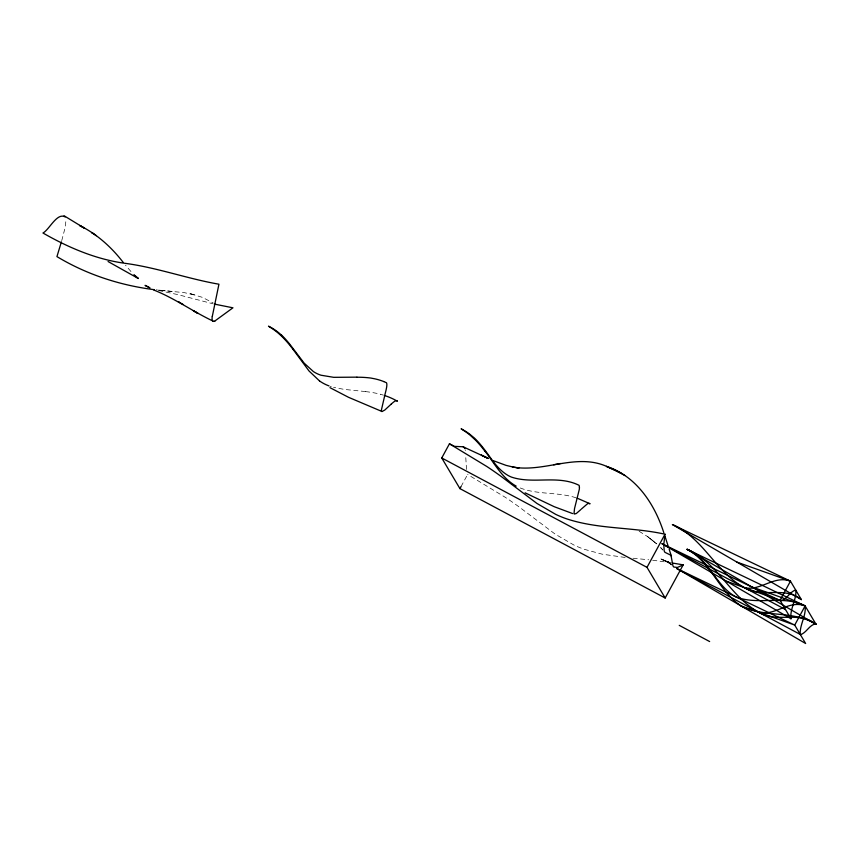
<?xml version="1.0" encoding="UTF-8"?>
<svg xmlns="http://www.w3.org/2000/svg" width="859" height="859" viewBox="0 0 859 859"><rect width="100%" height="100%" fill="white"/><g stroke="black" fill="none" stroke-linecap="round" stroke-linejoin="round"><path stroke-width="0.64" stroke-dasharray="4.29 3.22" d="M61.751 240.617L65.123 227.667L65.982 220.108M461.025 486.602L467.618 474.469L467.393 473.545M190.172 293.671L195.691 295.238L184.352 292.651L159.366 290.213L165.39 290.847M172.272 291.448L156.274 289.805M633.019 558.232L648.728 559.778M625.169 557.47L602.148 554.173L584.141 549.266A112.583 111.595 -30.7 0 1 574.005 545.089L555.15 534.115L519.953 507.551A368.318 365.096 -30.7 0 0 504.942 497.114L467.618 474.469M365.472 391.554L344.255 389.406L333.539 387.355M652.625 560.208L668.656 562.409M158.346 290.095L160.923 290.428L158.55 290.117M158.754 290.503L177.985 294.648L212.849 303.753M190.902 293.864L202.552 297.418L213.118 302.948M380.612 394.335L381.761 394.646A81.959 74.991 -70.6 0 1 383.458 395.161M669.913 562.516L661.226 559.316L670.278 563.117L660.625 558.726L670.031 562.742M576.067 497.801C557.319 491.595 536.574 495.192 518.331 487.193M330.146 386.325L331.273 386.69M670.117 562.763L664.404 560.497L671.717 564.578M667.851 562.42L668.603 562.838L663.803 559.8L671.867 565.007M639.128 531.259L648.051 536.896L657.049 544.166L647.375 536.424L656.469 543.607M670.943 564.374L666.777 561.002L671.115 564.674M662.923 550.039L660.614 547.57L662.225 549.298M661.194 548.182L662.708 549.846M130.965 271.541L125.5 265.173M465.202 449.858L465.342 450.599M466.512 469.486L465.632 455.077M365.462 391.597A132.479 121.205 -70.5 0 1 380.634 394.26"/><path stroke-width="1.29" d="M212.334 316.241L218.938 284.211C187.112 278.681 156.574 267.417 124.448 263.241C95.413 259.139 68.237 247.478 42.95 233.004C49.199 229.944 56.973 212.13 65.187 216.94M683.184 564.868L665.177 598.014L459.93 488.621L441.751 457.976L449.44 443.813L486.763 466.458A368.318 365.096 -30.7 0 1 501.774 476.895L536.972 503.46L555.827 514.434A112.583 111.595 -30.7 0 0 565.963 518.611C597.907 529.423 632.31 526.911 665.006 534.212L663.792 544.466L664.179 550.769A187.552 21.185 -61.9 0 0 664.963 552.326L670.976 555.279L672.919 565.737A187.552 21.185 -61.9 0 0 673.832 567.047L677.429 567.455L683.184 564.868L672.028 562.967M61.386 241.873L56.941 256.605C86.705 274.526 120.013 285.36 154.416 289.698M459.93 488.621L461.025 486.602M665.177 598.014L647.01 567.359L665.006 534.212M790.978 618.77C789.711 609.106 796.422 600.011 795.917 590.391L795.477 590.058C789.593 591.958 786.79 599.7 780.573 600.817L662.031 543.747L790.978 618.77L780.047 600.334L790.452 581.167L672.436 524.581L801.383 599.614L790.452 581.167L736.915 562.097M676.699 568.486L800.62 634.618C806.504 632.718 809.307 624.976 815.524 623.87L816.05 624.343L687.103 549.32C709.126 558.769 715.354 585.494 735.701 596.78C757.874 605.724 783.344 594.611 805.119 605.906L794.715 625.073L805.645 643.509L676.699 568.486L794.715 625.073L741.167 605.992C718.865 591.421 711.134 562.14 687.103 549.32L805.119 605.906L816.05 624.343C793.394 609.869 764.499 618.072 741.167 605.992M581.285 509.129L587.277 503.975A89.54 10.093 -61.9 0 1 588.887 503.363L590.069 503.793L577.184 498.166M580.598 509.784L576.292 513.521L574.36 514.058A45.355 5.122 -61.9 0 1 574.016 513.467L574.521 508.625L579.277 489.49A89.057 10.093 -61.9 0 0 579.438 487.418M391.35 403.966L384.768 410.065L382.04 411.515L348.529 397.298L329.963 387.656M215.072 320.847L232.939 307.812L214.267 304.065M663.814 532.73C654.762 504.373 636.476 476.294 606.926 466.512C576.078 452.682 544.026 472.879 512.501 466.974L513.489 467.156L506.058 465.374L493.528 460.757M553.636 464.762L560.573 463.495M356.936 377.155L333.679 377.326L321.008 375.222A47.9 38.419 -56.3 0 1 313.417 371.593L304.183 363.174L290.675 345.382A132.329 106.129 -56.3 0 0 281.634 335.182M512.501 466.974L519.019 468.015L516.764 467.64M672.436 524.581C703.145 537.702 715.644 572.148 744.356 587.62C760.247 591.518 774.356 574.854 790.452 581.167M687.103 549.32C717.813 562.441 730.311 596.887 759.023 612.36C774.915 616.257 789.024 599.582 805.119 605.906C806.386 615.57 799.675 624.665 800.18 634.286M572.609 513.564L554.205 506.692L525.107 492.83M487.472 458.03L481.341 455.141L488.341 458.448L463.076 446.766L454.583 446.379L449.44 443.813M751.582 586.837L805.119 605.906M726.51 581.264L780.047 600.334M329.029 385.927L327.923 385.498A48.168 44.067 -70.4 0 1 319.505 380.934M383.629 381.536L386.507 382.77L386.765 383.651A80.07 9.041 -61.9 0 1 386.711 386.593L386.625 387.216A132.136 14.925 -61.9 0 1 385.165 393.68L381.332 410.334A47.921 5.412 -61.9 0 0 382.04 411.515M108.073 261.533L138.256 278.477L134.498 275.202M153.643 289.955C174.581 298.256 192.856 311.538 213.139 321.137M149.391 287.604L145.074 285.371L150.035 287.948M463.076 446.766L463.881 447.271A207.126 23.397 -61.9 0 1 464.794 448.602M662.031 543.747L785.513 609.557M441.751 457.976L647.01 567.359M679.244 625.352L709.652 641.555M123.191 262.392C111.477 247.156 96.863 234.024 79.565 225.455L84.461 228.172M621.583 473.534L606.454 466.373L615.688 470.356L624.847 475.532M178.919 302.057L178.275 301.692L183.117 304.494M198.161 313.514L193.318 310.722L197.527 313.159M744.356 587.62C761.708 598.583 784.729 585.741 801.383 599.614M759.023 612.36C776.375 623.323 799.396 610.481 816.05 624.343M83.817 227.807L64.06 215.749M93.685 233.852L91.655 232.51L96.294 235.688M319.505 380.924L309.057 371.024L293.08 349.43M133.854 274.848L138.256 278.477M281.58 335.246L280.421 334.194A80.821 64.812 -56.3 0 0 271.669 327.859L268.491 326.184L271.959 328.396A80.821 73.928 -70.6 0 1 281.612 336.223L282.912 337.48A132.34 121.13 -70.2 0 1 293.069 349.441M484.959 451.125C493.828 462.529 500.915 475.929 513.113 484.261A46.526 42.563 -70.5 0 0 516.195 486.119M665.134 536.725L668.098 545.916M669.182 549.32L671.459 556.396M579.428 487.429L579.138 485.356C557.899 474.673 533.46 484.422 511.62 477.153A46.032 36.916 -56.2 0 1 507.819 475.328C496.051 468.391 489.823 455.646 481.265 445.51A116.631 93.556 -56 0 0 474.297 437.94L469.282 433.838A90.528 72.596 -56.9 0 0 465.095 431.035L461.122 428.781L465.481 431.68A90.517 82.775 -71.1 0 1 470.098 435.169L475.607 440.227A126.209 115.439 -70.5 0 1 484.884 451.19M391.307 404.041A132.114 14.914 -61.9 0 1 394.936 401.142L395.247 401.013A80.07 9.041 -61.9 0 1 396.944 400.766L397.438 401.207L394.302 399.542A81.959 74.991 -70.6 0 0 384.585 395.516M356.914 377.241A132.458 106.226 -56.2 0 1 371.013 378.078L372.065 378.304A81.97 65.756 -56.3 0 1 383.64 381.514M214.965 321.062A94.63 10.684 -61.9 0 1 212.216 316.434"/></g></svg>
